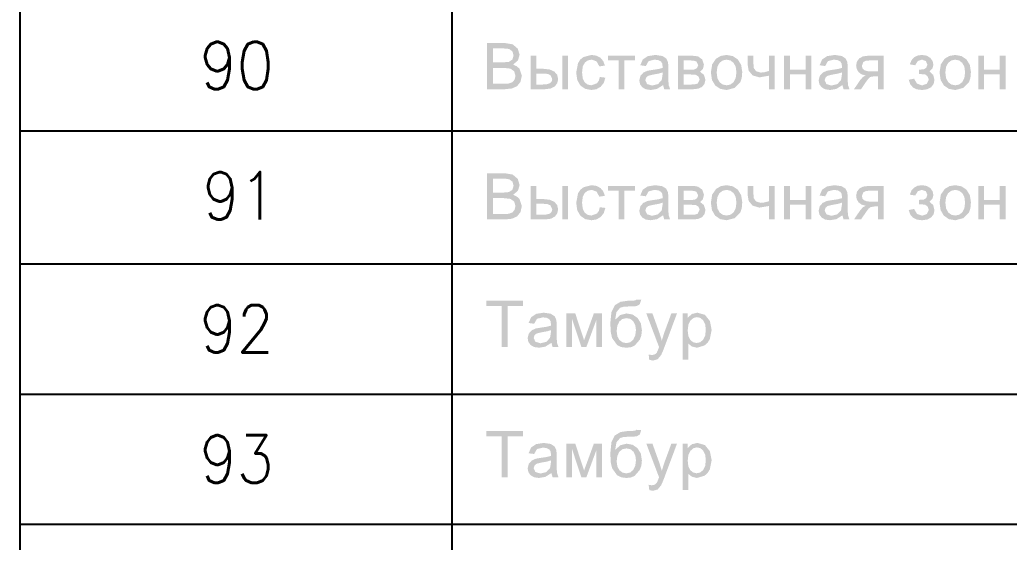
# Model space of a CAD drawing. Header units: millimetres. Extents: x 0 to 420, y 0 to 297.
# Drawn here: x 28.91 to 44.04, y 50.36 to 58.34 of the extents above; entities that cross this region are included whole.
import ezdxf

# ---------------------------------------------------------------- set-up
doc = ezdxf.new("R2010")
doc.units = ezdxf.units.MM
doc.layers.get('0').update_dxf_attribs({"linetype": 'CONTINUOUS'})
doc.styles.get("Standard").update_dxf_attribs({"font": 'STANDARD'})

msp = doc.modelspace()

# ---------------------------------------------------------------- hatches: boundary and pattern name
at = {"true_color": 0x0000fb}
h = msp.add_hatch(color=0, dxfattribs=at)
h.paths.add_polyline_path([(36.055543, 57.277), (36.055543, 57.984209), (36.321228, 57.984209), (36.450764, 57.962712), (36.527383, 57.896566), (36.555495, 57.803411), (36.53069, 57.717421), (36.456276, 57.65348), (36.513051, 57.627435), (36.554944, 57.588988), (36.58967, 57.482052), (36.568724, 57.389448), (36.51691, 57.323853), (36.439188, 57.288576), (36.325087, 57.277)], flags=0)
h.paths.add_polyline_path([(36.149249, 57.687104), (36.301936, 57.687104), (36.391233, 57.695372), (36.445252, 57.730099), (36.463442, 57.792386), (36.446354, 57.854122), (36.397847, 57.890503), (36.355266, 57.897944), (36.29036, 57.900424), (36.149249, 57.900424)], flags=0)
h.paths.add_polyline_path([(36.149249, 57.360234), (36.325087, 57.360234), (36.389028, 57.364092), (36.443047, 57.382833), (36.478325, 57.422521), (36.492656, 57.482052), (36.472261, 57.550954), (36.416037, 57.591744), (36.31296, 57.603319), (36.149249, 57.603319)], flags=0)
h = msp.add_hatch(color=0, dxfattribs=at)
h.paths.add_polyline_path([(37.209582, 57.789079), (37.296123, 57.789079), (37.296123, 57.277), (37.209582, 57.277)], flags=0)
h.paths.add_polyline_path([(36.723962, 57.789079), (36.810502, 57.789079), (36.810502, 57.588988), (36.920746, 57.588988), (37.01583, 57.578377), (37.08611, 57.547095), (37.129794, 57.497624), (37.144539, 57.432443), (37.132274, 57.372567), (37.096032, 57.3222), (37.03278, 57.288231), (36.940589, 57.277), (36.723962, 57.277)], flags=0)
h.paths.add_polyline_path([(36.810502, 57.348658), (36.902004, 57.348658), (36.972284, 57.353619), (37.019413, 57.368502), (37.045734, 57.394409), (37.054691, 57.431891), (37.028233, 57.490872), (36.986409, 57.510715), (36.91358, 57.51733), (36.810502, 57.51733)], flags=0)
for points in [[(37.782222, 57.464413), (37.867109, 57.453389), (37.842236, 57.374496), (37.795451, 57.315034), (37.731303, 57.277827), (37.65434, 57.265424), (37.559186, 57.282443), (37.485117, 57.333775), (37.437023, 57.417353), (37.421176, 57.53111), (37.448737, 57.67608), (37.483394, 57.730306), (37.532521, 57.769235), (37.654891, 57.800655), (37.730408, 57.789975), (37.791041, 57.758211), (37.834519, 57.707292), (37.859392, 57.638597), (37.774505, 57.625919), (37.732061, 57.703089), (37.658199, 57.729548), (37.598529, 57.717628), (37.551263, 57.682143), (37.520533, 57.621441), (37.510473, 57.533866), (37.520119, 57.444156), (37.549609, 57.383385), (37.595222, 57.348658), (37.653238, 57.337082), (37.738676, 57.367951), (37.766443, 57.407707)], [(37.905564, 57.789079), (38.321731, 57.789079), (38.321731, 57.717421), (38.156918, 57.717421), (38.156918, 57.277), (38.070928, 57.277), (38.070928, 57.717421), (37.905564, 57.717421)], [(40.041543, 57.789079), (40.128635, 57.789079), (40.128635, 57.692065), (40.135801, 57.601115), (40.17163, 57.552056), (40.243288, 57.53111), (40.299512, 57.537449), (40.370619, 57.557017), (40.370619, 57.789079), (40.457711, 57.789079), (40.457711, 57.277), (40.370619, 57.277), (40.370619, 57.483706), (40.221239, 57.45835), (40.118162, 57.488115), (40.057528, 57.560325), (40.041543, 57.655134)], [(40.600048, 57.789079), (40.68714, 57.789079), (40.68714, 57.57631), (40.92747, 57.57631), (40.92747, 57.789079), (41.014562, 57.789079), (41.014562, 57.277), (40.92747, 57.277), (40.92747, 57.504101), (40.68714, 57.504101), (40.68714, 57.277), (40.600048, 57.277)], [(42.65949, 57.50851), (42.65949, 57.57631), (42.734455, 57.58072), (42.771937, 57.603871), (42.790128, 57.652378), (42.766425, 57.708602), (42.706343, 57.729548), (42.643849, 57.707775), (42.603266, 57.643007), (42.521135, 57.656787), (42.547059, 57.719729), (42.586729, 57.764688), (42.640042, 57.791663), (42.706894, 57.800655), (42.779999, 57.789492), (42.835327, 57.756006), (42.870329, 57.706879), (42.882181, 57.64907), (42.866953, 57.592571), (42.821547, 57.5493), (42.879424, 57.496384), (42.898717, 57.420316), (42.886039, 57.357753), (42.848556, 57.308419), (42.788198, 57.276173), (42.707997, 57.265424), (42.629638, 57.275148), (42.569779, 57.304354), (42.528318, 57.353094), (42.505149, 57.421418), (42.586729, 57.438506), (42.631378, 57.362438), (42.70965, 57.335429), (42.782411, 57.360234), (42.811625, 57.423623), (42.793435, 57.475437), (42.754299, 57.503549), (42.679333, 57.509062)], [(43.57019, 57.789079), (43.657282, 57.789079), (43.657282, 57.57631), (43.897612, 57.57631), (43.897612, 57.789079), (43.984704, 57.789079), (43.984704, 57.277), (43.897612, 57.277), (43.897612, 57.504101), (43.657282, 57.504101), (43.657282, 57.277), (43.57019, 57.277)], [(37.782222, 55.474747), (37.867109, 55.463722), (37.842236, 55.38483), (37.795451, 55.325367), (37.731303, 55.28816), (37.65434, 55.275758), (37.559186, 55.292777), (37.485117, 55.344109), (37.437023, 55.427687), (37.421176, 55.541444), (37.448737, 55.686413), (37.483394, 55.740639), (37.532521, 55.779569), (37.654891, 55.810988), (37.730408, 55.800308), (37.791041, 55.768544), (37.834519, 55.717626), (37.859392, 55.648931), (37.774505, 55.636253), (37.732061, 55.713423), (37.658199, 55.739881), (37.598529, 55.727961), (37.551263, 55.692477), (37.520533, 55.631774), (37.510473, 55.5442), (37.520119, 55.454489), (37.549609, 55.393718), (37.595222, 55.358991), (37.653238, 55.347416), (37.738676, 55.378284), (37.766443, 55.41804)], [(37.905564, 55.799412), (38.321731, 55.799412), (38.321731, 55.727754), (38.156918, 55.727754), (38.156918, 55.287333), (38.070928, 55.287333), (38.070928, 55.727754), (37.905564, 55.727754)], [(40.041543, 55.799412), (40.128635, 55.799412), (40.128635, 55.702398), (40.135801, 55.611448), (40.17163, 55.56239), (40.243288, 55.541444), (40.299512, 55.547783), (40.370619, 55.567351), (40.370619, 55.799412), (40.457711, 55.799412), (40.457711, 55.287333), (40.370619, 55.287333), (40.370619, 55.494039), (40.221239, 55.468683), (40.118162, 55.498449), (40.057528, 55.570658), (40.041543, 55.665467)], [(40.600048, 55.799412), (40.68714, 55.799412), (40.68714, 55.586643), (40.92747, 55.586643), (40.92747, 55.799412), (41.014562, 55.799412), (41.014562, 55.287333), (40.92747, 55.287333), (40.92747, 55.514434), (40.68714, 55.514434), (40.68714, 55.287333), (40.600048, 55.287333)], [(42.65949, 55.518844), (42.65949, 55.586643), (42.734455, 55.591053), (42.771937, 55.614204), (42.790128, 55.662711), (42.766425, 55.718935), (42.706343, 55.739881), (42.643849, 55.718108), (42.603266, 55.65334), (42.521135, 55.667121), (42.547059, 55.730063), (42.586729, 55.775021), (42.640042, 55.801996), (42.706894, 55.810988), (42.779999, 55.799826), (42.835327, 55.766339), (42.870329, 55.717212), (42.882181, 55.659404), (42.866953, 55.602904), (42.821547, 55.559634), (42.879424, 55.506717), (42.898717, 55.430649), (42.886039, 55.368086), (42.848556, 55.318753), (42.788198, 55.286507), (42.707997, 55.275758), (42.629638, 55.285482), (42.569779, 55.314687), (42.528318, 55.363427), (42.505149, 55.431752), (42.586729, 55.448839), (42.631378, 55.372772), (42.70965, 55.345762), (42.782411, 55.370567), (42.811625, 55.433957), (42.793435, 55.485771), (42.754299, 55.513883), (42.679333, 55.519395)], [(43.57019, 55.799412), (43.657282, 55.799412), (43.657282, 55.586643), (43.897612, 55.586643), (43.897612, 55.799412), (43.984704, 55.799412), (43.984704, 55.287333), (43.897612, 55.287333), (43.897612, 55.514434), (43.657282, 55.514434), (43.657282, 55.287333), (43.57019, 55.287333)], [(36.281982, 53.34), (36.281982, 53.963424), (36.048818, 53.963424), (36.048818, 54.047209), (36.609404, 54.047209), (36.609404, 53.963424), (36.375137, 53.963424), (36.375137, 53.34)], [(37.271629, 53.852079), (37.406677, 53.852079), (37.541173, 53.442526), (37.690553, 53.852079), (37.815678, 53.852079), (37.815678, 53.34), (37.728586, 53.34), (37.728586, 53.752309), (37.577002, 53.34), (37.499281, 53.34), (37.356516, 53.772153), (37.356516, 53.34), (37.271629, 53.34)], [(38.538076, 53.142665), (38.528706, 53.224245), (38.578315, 53.216528), (38.624066, 53.22645), (38.652729, 53.252908), (38.663547, 53.275921), (38.679739, 53.317951), (38.687456, 53.338898), (38.492877, 53.852079), (38.586583, 53.852079), (38.692968, 53.555525), (38.729899, 53.437014), (38.765728, 53.553872), (38.87542, 53.852079), (38.961961, 53.852079), (38.767382, 53.331181), (38.739339, 53.260005), (38.718324, 53.214874), (38.665407, 53.152036), (38.5943, 53.132192)], [(36.281982, 51.350333), (36.281982, 51.973758), (36.048818, 51.973758), (36.048818, 52.057543), (36.609404, 52.057543), (36.609404, 51.973758), (36.375137, 51.973758), (36.375137, 51.350333)], [(37.271629, 51.862412), (37.406677, 51.862412), (37.541173, 51.452859), (37.690553, 51.862412), (37.815678, 51.862412), (37.815678, 51.350333), (37.728586, 51.350333), (37.728586, 51.762642), (37.577002, 51.350333), (37.499281, 51.350333), (37.356516, 51.782486), (37.356516, 51.350333), (37.271629, 51.350333)], [(38.538076, 51.152998), (38.528706, 51.234578), (38.578315, 51.226861), (38.624066, 51.236783), (38.652729, 51.263241), (38.663547, 51.286255), (38.679739, 51.328285), (38.687456, 51.349231), (38.492877, 51.862412), (38.586583, 51.862412), (38.692968, 51.565859), (38.729899, 51.447347), (38.765728, 51.564205), (38.87542, 51.862412), (38.961961, 51.862412), (38.767382, 51.341514), (38.739339, 51.270338), (38.718324, 51.225207), (38.665407, 51.162369), (38.5943, 51.142525)]]:
    msp.add_hatch(color=0, dxfattribs=at).paths.add_polyline_path(points, flags=0)
h = msp.add_hatch(color=0, dxfattribs=at)
h.paths.add_polyline_path([(38.749386, 57.34039), (38.65623, 57.281961), (38.560319, 57.265424), (38.485629, 57.27576), (38.430783, 57.306766), (38.396814, 57.353619), (38.385583, 57.412048), (38.402671, 57.480398), (38.44732, 57.530559), (38.510158, 57.559222), (38.587328, 57.572451), (38.678141, 57.585681), (38.741669, 57.602217), (38.74222, 57.624817), (38.736087, 57.669948), (38.717966, 57.699782), (38.676212, 57.721624), (38.618748, 57.728997), (38.528348, 57.707499), (38.485353, 57.631431), (38.400466, 57.643007), (38.4385, 57.731201), (38.515119, 57.782464), (38.631425, 57.800655), (38.73781, 57.78522), (38.798444, 57.746084), (38.825453, 57.687655), (38.829863, 57.607178), (38.829863, 57.491423), (38.831172, 57.392686), (38.835375, 57.338185), (38.857424, 57.277), (38.766473, 57.277)], flags=0)
h.paths.add_polyline_path([(38.741669, 57.533866), (38.68262, 57.515952), (38.600006, 57.501345), (38.52449, 57.483706), (38.490314, 57.455594), (38.478188, 57.414253), (38.504095, 57.356375), (38.581265, 57.333224), (38.670562, 57.355273), (38.727888, 57.415355), (38.741669, 57.502447)], flags=0)
h = msp.add_hatch(color=0, dxfattribs=at)
h.paths.add_polyline_path([(38.976667, 57.789079), (39.176759, 57.789079), (39.240906, 57.78591), (39.28645, 57.776952), (39.348187, 57.731753), (39.374094, 57.65348), (39.35866, 57.588988), (39.31346, 57.543788), (39.372991, 57.498589), (39.397245, 57.420316), (39.381604, 57.356788), (39.344879, 57.312278), (39.287002, 57.285751), (39.207627, 57.277), (38.976667, 57.277)], flags=0)
h.paths.add_polyline_path([(39.063759, 57.573554), (39.156364, 57.573554), (39.23188, 57.579066), (39.269363, 57.602768), (39.285899, 57.645212), (39.257236, 57.701436), (39.218306, 57.713356), (39.15912, 57.717421), (39.063759, 57.717421)], flags=0)
h.paths.add_polyline_path([(39.063759, 57.348658), (39.177861, 57.348658), (39.239942, 57.352861), (39.279285, 57.365746), (39.307948, 57.424726), (39.291963, 57.469925), (39.250621, 57.496935), (39.16849, 57.502447), (39.063759, 57.502447)], flags=0)
h = msp.add_hatch(color=0, dxfattribs=at)
h.paths.add_polyline_path([(39.480225, 57.533315), (39.499793, 57.656994), (39.559049, 57.743879), (39.632291, 57.786323), (39.720004, 57.800655), (39.815984, 57.783291), (39.892534, 57.731201), (39.942901, 57.648864), (39.959782, 57.540481), (39.952341, 57.451735), (39.930017, 57.384487), (39.844027, 57.296844), (39.720004, 57.265424), (39.622852, 57.282512), (39.546371, 57.334326), (39.496761, 57.418318)], flags=0)
h.paths.add_polyline_path([(39.568971, 57.533315), (39.579719, 57.446843), (39.611965, 57.385589), (39.660403, 57.34914), (39.720004, 57.337082), (39.779121, 57.349209), (39.827491, 57.386141), (39.859737, 57.448083), (39.870485, 57.536071), (39.859737, 57.619167), (39.827491, 57.679938), (39.779121, 57.716663), (39.720004, 57.728997), (39.660403, 57.716663), (39.611965, 57.679938), (39.579719, 57.618822)], flags=0)
h = msp.add_hatch(color=0, dxfattribs=at)
h.paths.add_polyline_path([(41.491365, 57.34039), (41.39821, 57.281961), (41.302298, 57.265424), (41.227608, 57.27576), (41.172763, 57.306766), (41.138794, 57.353619), (41.127563, 57.412048), (41.144651, 57.480398), (41.189299, 57.530559), (41.252138, 57.559222), (41.329308, 57.572451), (41.42012, 57.585681), (41.483648, 57.602217), (41.484199, 57.624817), (41.478067, 57.669948), (41.459946, 57.699782), (41.418191, 57.721624), (41.360727, 57.728997), (41.270328, 57.707499), (41.227333, 57.631431), (41.142446, 57.643007), (41.18048, 57.731201), (41.257099, 57.782464), (41.373405, 57.800655), (41.479789, 57.78522), (41.540423, 57.746084), (41.567433, 57.687655), (41.571842, 57.607178), (41.571842, 57.491423), (41.573152, 57.392686), (41.577355, 57.338185), (41.599403, 57.277), (41.508453, 57.277)], flags=0)
h.paths.add_polyline_path([(41.483648, 57.533866), (41.424599, 57.515952), (41.341986, 57.501345), (41.266469, 57.483706), (41.232294, 57.455594), (41.220167, 57.414253), (41.246074, 57.356375), (41.323244, 57.333224), (41.412541, 57.355273), (41.469868, 57.415355), (41.483648, 57.502447)], flags=0)
h = msp.add_hatch(color=0, dxfattribs=at)
h.paths.add_polyline_path([(42.121585, 57.789079), (42.121585, 57.277), (42.035044, 57.277), (42.035044, 57.47654), (41.984884, 57.47654), (41.916533, 57.464413), (41.889179, 57.439677), (41.85149, 57.388897), (41.775422, 57.277), (41.667935, 57.277), (41.761642, 57.414804), (41.804361, 57.464275), (41.84708, 57.486462), (41.782243, 57.504721), (41.736837, 57.53993), (41.709827, 57.586507), (41.701008, 57.6397), (41.712652, 57.69992), (41.747861, 57.747738), (41.805188, 57.778744), (41.884011, 57.789079)], flags=0)
h.paths.add_polyline_path([(42.035044, 57.717421), (41.911572, 57.717421), (41.847562, 57.711289), (41.811251, 57.693168), (41.789202, 57.636944), (41.797471, 57.597118), (41.822275, 57.569695), (41.867888, 57.553572), (41.939133, 57.548198), (42.035044, 57.548198)], flags=0)
h = msp.add_hatch(color=0, dxfattribs=at)
h.paths.add_polyline_path([(42.97635, 57.533315), (42.995918, 57.656994), (43.055173, 57.743879), (43.128416, 57.786323), (43.216128, 57.800655), (43.312109, 57.783291), (43.388659, 57.731201), (43.439026, 57.648864), (43.455907, 57.540481), (43.448466, 57.451735), (43.426141, 57.384487), (43.340152, 57.296844), (43.216128, 57.265424), (43.118977, 57.282512), (43.042495, 57.334326), (42.992886, 57.418318)], flags=0)
h.paths.add_polyline_path([(43.065095, 57.533315), (43.075844, 57.446843), (43.10809, 57.385589), (43.156528, 57.34914), (43.216128, 57.337082), (43.275246, 57.349209), (43.323615, 57.386141), (43.355861, 57.448083), (43.36661, 57.536071), (43.355861, 57.619167), (43.323615, 57.679938), (43.275246, 57.716663), (43.216128, 57.728997), (43.156528, 57.716663), (43.10809, 57.679938), (43.075844, 57.618822)], flags=0)
h = msp.add_hatch(color=0, dxfattribs=at)
h.paths.add_polyline_path([(36.055543, 55.287333), (36.055543, 55.994543), (36.321228, 55.994543), (36.450764, 55.973045), (36.527383, 55.906899), (36.555495, 55.813744), (36.53069, 55.727754), (36.456276, 55.663813), (36.513051, 55.637768), (36.554944, 55.599321), (36.58967, 55.492385), (36.568724, 55.399781), (36.51691, 55.334187), (36.439188, 55.298909), (36.325087, 55.287333)], flags=0)
h.paths.add_polyline_path([(36.149249, 55.697437), (36.301936, 55.697437), (36.391233, 55.705706), (36.445252, 55.740432), (36.463442, 55.80272), (36.446354, 55.864456), (36.397847, 55.900836), (36.355266, 55.908277), (36.29036, 55.910758), (36.149249, 55.910758)], flags=0)
h.paths.add_polyline_path([(36.149249, 55.370567), (36.325087, 55.370567), (36.389028, 55.374425), (36.443047, 55.393167), (36.478325, 55.432854), (36.492656, 55.492385), (36.472261, 55.561287), (36.416037, 55.602077), (36.31296, 55.613653), (36.149249, 55.613653)], flags=0)
h = msp.add_hatch(color=0, dxfattribs=at)
h.paths.add_polyline_path([(37.209582, 55.799412), (37.296123, 55.799412), (37.296123, 55.287333), (37.209582, 55.287333)], flags=0)
h.paths.add_polyline_path([(36.723962, 55.799412), (36.810502, 55.799412), (36.810502, 55.599321), (36.920746, 55.599321), (37.01583, 55.58871), (37.08611, 55.557429), (37.129794, 55.507957), (37.144539, 55.442776), (37.132274, 55.3829), (37.096032, 55.332533), (37.03278, 55.298564), (36.940589, 55.287333), (36.723962, 55.287333)], flags=0)
h.paths.add_polyline_path([(36.810502, 55.358991), (36.902004, 55.358991), (36.972284, 55.363952), (37.019413, 55.378835), (37.045734, 55.404742), (37.054691, 55.442225), (37.028233, 55.501205), (36.986409, 55.521049), (36.91358, 55.527663), (36.810502, 55.527663)], flags=0)
h = msp.add_hatch(color=0, dxfattribs=at)
h.paths.add_polyline_path([(38.749386, 55.350723), (38.65623, 55.292294), (38.560319, 55.275758), (38.485629, 55.286093), (38.430783, 55.317099), (38.396814, 55.363952), (38.385583, 55.422381), (38.402671, 55.490732), (38.44732, 55.540892), (38.510158, 55.569556), (38.587328, 55.582785), (38.678141, 55.596014), (38.741669, 55.61255), (38.74222, 55.63515), (38.736087, 55.680281), (38.717966, 55.710115), (38.676212, 55.731957), (38.618748, 55.73933), (38.528348, 55.717832), (38.485353, 55.641765), (38.400466, 55.65334), (38.4385, 55.741535), (38.515119, 55.792798), (38.631425, 55.810988), (38.73781, 55.795554), (38.798444, 55.756418), (38.825453, 55.697989), (38.829863, 55.617511), (38.829863, 55.501756), (38.831172, 55.40302), (38.835375, 55.348518), (38.857424, 55.287333), (38.766473, 55.287333)], flags=0)
h.paths.add_polyline_path([(38.741669, 55.5442), (38.68262, 55.526285), (38.600006, 55.511678), (38.52449, 55.494039), (38.490314, 55.465927), (38.478188, 55.424586), (38.504095, 55.366708), (38.581265, 55.343557), (38.670562, 55.365606), (38.727888, 55.425688), (38.741669, 55.51278)], flags=0)
h = msp.add_hatch(color=0, dxfattribs=at)
h.paths.add_polyline_path([(38.976667, 55.799412), (39.176759, 55.799412), (39.240906, 55.796243), (39.28645, 55.787286), (39.348187, 55.742086), (39.374094, 55.663813), (39.35866, 55.599321), (39.31346, 55.554122), (39.372991, 55.508922), (39.397245, 55.430649), (39.381604, 55.367122), (39.344879, 55.322611), (39.287002, 55.296084), (39.207627, 55.287333), (38.976667, 55.287333)], flags=0)
h.paths.add_polyline_path([(39.063759, 55.583887), (39.156364, 55.583887), (39.23188, 55.589399), (39.269363, 55.613102), (39.285899, 55.655545), (39.257236, 55.711769), (39.218306, 55.723689), (39.15912, 55.727754), (39.063759, 55.727754)], flags=0)
h.paths.add_polyline_path([(39.063759, 55.358991), (39.177861, 55.358991), (39.239942, 55.363194), (39.279285, 55.376079), (39.307948, 55.435059), (39.291963, 55.480259), (39.250621, 55.507268), (39.16849, 55.51278), (39.063759, 55.51278)], flags=0)
h = msp.add_hatch(color=0, dxfattribs=at)
h.paths.add_polyline_path([(39.480225, 55.543648), (39.499793, 55.667327), (39.559049, 55.754213), (39.632291, 55.796656), (39.720004, 55.810988), (39.815984, 55.793625), (39.892534, 55.741535), (39.942901, 55.659197), (39.959782, 55.550814), (39.952341, 55.462069), (39.930017, 55.39482), (39.844027, 55.307177), (39.720004, 55.275758), (39.622852, 55.292845), (39.546371, 55.34466), (39.496761, 55.428651)], flags=0)
h.paths.add_polyline_path([(39.568971, 55.543648), (39.579719, 55.457177), (39.611965, 55.395923), (39.660403, 55.359474), (39.720004, 55.347416), (39.779121, 55.359543), (39.827491, 55.396474), (39.859737, 55.458417), (39.870485, 55.546405), (39.859737, 55.6295), (39.827491, 55.690272), (39.779121, 55.726996), (39.720004, 55.73933), (39.660403, 55.726996), (39.611965, 55.690272), (39.579719, 55.629156)], flags=0)
h = msp.add_hatch(color=0, dxfattribs=at)
h.paths.add_polyline_path([(41.491365, 55.350723), (41.39821, 55.292294), (41.302298, 55.275758), (41.227608, 55.286093), (41.172763, 55.317099), (41.138794, 55.363952), (41.127563, 55.422381), (41.144651, 55.490732), (41.189299, 55.540892), (41.252138, 55.569556), (41.329308, 55.582785), (41.42012, 55.596014), (41.483648, 55.61255), (41.484199, 55.63515), (41.478067, 55.680281), (41.459946, 55.710115), (41.418191, 55.731957), (41.360727, 55.73933), (41.270328, 55.717832), (41.227333, 55.641765), (41.142446, 55.65334), (41.18048, 55.741535), (41.257099, 55.792798), (41.373405, 55.810988), (41.479789, 55.795554), (41.540423, 55.756418), (41.567433, 55.697989), (41.571842, 55.617511), (41.571842, 55.501756), (41.573152, 55.40302), (41.577355, 55.348518), (41.599403, 55.287333), (41.508453, 55.287333)], flags=0)
h.paths.add_polyline_path([(41.483648, 55.5442), (41.424599, 55.526285), (41.341986, 55.511678), (41.266469, 55.494039), (41.232294, 55.465927), (41.220167, 55.424586), (41.246074, 55.366708), (41.323244, 55.343557), (41.412541, 55.365606), (41.469868, 55.425688), (41.483648, 55.51278)], flags=0)
h = msp.add_hatch(color=0, dxfattribs=at)
h.paths.add_polyline_path([(42.121585, 55.799412), (42.121585, 55.287333), (42.035044, 55.287333), (42.035044, 55.486873), (41.984884, 55.486873), (41.916533, 55.474747), (41.889179, 55.450011), (41.85149, 55.39923), (41.775422, 55.287333), (41.667935, 55.287333), (41.761642, 55.425137), (41.804361, 55.474609), (41.84708, 55.496795), (41.782243, 55.515054), (41.736837, 55.550263), (41.709827, 55.596841), (41.701008, 55.650033), (41.712652, 55.710253), (41.747861, 55.758071), (41.805188, 55.789077), (41.884011, 55.799412)], flags=0)
h.paths.add_polyline_path([(42.035044, 55.727754), (41.911572, 55.727754), (41.847562, 55.721622), (41.811251, 55.703501), (41.789202, 55.647277), (41.797471, 55.607452), (41.822275, 55.580029), (41.867888, 55.563906), (41.939133, 55.558531), (42.035044, 55.558531)], flags=0)
h = msp.add_hatch(color=0, dxfattribs=at)
h.paths.add_polyline_path([(42.97635, 55.543648), (42.995918, 55.667327), (43.055173, 55.754213), (43.128416, 55.796656), (43.216128, 55.810988), (43.312109, 55.793625), (43.388659, 55.741535), (43.439026, 55.659197), (43.455907, 55.550814), (43.448466, 55.462069), (43.426141, 55.39482), (43.340152, 55.307177), (43.216128, 55.275758), (43.118977, 55.292845), (43.042495, 55.34466), (42.992886, 55.428651)], flags=0)
h.paths.add_polyline_path([(43.065095, 55.543648), (43.075844, 55.457177), (43.10809, 55.395923), (43.156528, 55.359474), (43.216128, 55.347416), (43.275246, 55.359543), (43.323615, 55.396474), (43.355861, 55.458417), (43.36661, 55.546405), (43.355861, 55.6295), (43.323615, 55.690272), (43.275246, 55.726996), (43.216128, 55.73933), (43.156528, 55.726996), (43.10809, 55.690272), (43.075844, 55.629156)], flags=0)
h = msp.add_hatch(color=0, dxfattribs=at)
h.paths.add_polyline_path([(38.338831, 54.063746), (38.41545, 54.063194), (38.392299, 53.990985), (38.3471, 53.965078), (38.306034, 53.960875), (38.23851, 53.959566), (38.148042, 53.954261), (38.091887, 53.93862), (38.035663, 53.871923), (38.01637, 53.755065), (38.092989, 53.827826), (38.192208, 53.852079), (38.284399, 53.834716), (38.359226, 53.782626), (38.408836, 53.701184), (38.425372, 53.595764), (38.416828, 53.513908), (38.391748, 53.448589), (38.312924, 53.359844), (38.258767, 53.336279), (38.188901, 53.328424), (38.107459, 53.33876), (38.046687, 53.369766), (37.969517, 53.476701), (37.949191, 53.566067), (37.942508, 53.703802), (37.959526, 53.87337), (38.010858, 53.977205), (38.098088, 54.030053), (38.222525, 54.04776), (38.291978, 54.048312), (38.323397, 54.050516)], flags=0)
h.paths.add_polyline_path([(38.334422, 53.597969), (38.324913, 53.670591), (38.296388, 53.729158), (38.250844, 53.767605), (38.190003, 53.780421), (38.125856, 53.766847), (38.078658, 53.726402), (38.049168, 53.663081), (38.039521, 53.581984), (38.05027, 53.503091), (38.082516, 53.445282), (38.130817, 53.410073), (38.189452, 53.398429), (38.247812, 53.412071), (38.294183, 53.452999), (38.324224, 53.516596)], flags=0)
h = msp.add_hatch(color=0, dxfattribs=at)
h.paths.add_polyline_path([(37.042142, 53.40339), (36.948987, 53.344961), (36.853075, 53.328424), (36.778386, 53.33876), (36.72354, 53.369766), (36.689571, 53.416619), (36.67834, 53.475048), (36.695428, 53.543398), (36.740076, 53.593559), (36.802915, 53.622222), (36.880085, 53.635451), (36.970898, 53.648681), (37.034425, 53.665217), (37.034976, 53.687817), (37.028844, 53.732948), (37.010723, 53.762782), (36.968968, 53.784624), (36.911504, 53.791997), (36.821105, 53.770499), (36.77811, 53.694431), (36.693223, 53.706007), (36.731257, 53.794201), (36.807876, 53.845464), (36.924182, 53.863655), (37.030567, 53.84822), (37.0912, 53.809084), (37.11821, 53.750655), (37.12262, 53.670178), (37.12262, 53.554423), (37.123929, 53.455686), (37.128132, 53.401185), (37.15018, 53.34), (37.05923, 53.34)], flags=0)
h.paths.add_polyline_path([(37.034425, 53.596866), (36.975376, 53.578952), (36.892763, 53.564345), (36.817246, 53.546706), (36.783071, 53.518594), (36.770944, 53.477253), (36.796851, 53.419375), (36.874022, 53.396224), (36.963318, 53.418273), (37.020645, 53.478355), (37.034425, 53.565447)], flags=0)
h = msp.add_hatch(color=0, dxfattribs=at)
h.paths.add_polyline_path([(39.046717, 53.143767), (39.046717, 53.852079), (39.126092, 53.852079), (39.126092, 53.785933), (39.188931, 53.843811), (39.274369, 53.863655), (39.390124, 53.83003), (39.465641, 53.73467), (39.491548, 53.600174), (39.463436, 53.458511), (39.428778, 53.402839), (39.381305, 53.362049), (39.268306, 53.328424), (39.190033, 53.346615), (39.133809, 53.392917), (39.133809, 53.143767)], flags=0)
h.paths.add_polyline_path([(39.125541, 53.593008), (39.135463, 53.506949), (39.165229, 53.446936), (39.209395, 53.411727), (39.262243, 53.400082), (39.315986, 53.41214), (39.361461, 53.448589), (39.392467, 53.511015), (39.402802, 53.600725), (39.392605, 53.685956), (39.362564, 53.746797), (39.31826, 53.783522), (39.266101, 53.795855), (39.213942, 53.782764), (39.167985, 53.744041), (39.136014, 53.680307)], flags=0)
h = msp.add_hatch(color=0, dxfattribs=at)
h.paths.add_polyline_path([(38.338831, 52.074079), (38.41545, 52.073528), (38.392299, 52.001319), (38.3471, 51.975411), (38.306034, 51.971208), (38.23851, 51.969899), (38.148042, 51.964594), (38.091887, 51.948953), (38.035663, 51.882256), (38.01637, 51.765398), (38.092989, 51.838159), (38.192208, 51.862412), (38.284399, 51.845049), (38.359226, 51.792959), (38.408836, 51.711517), (38.425372, 51.606097), (38.416828, 51.524242), (38.391748, 51.458923), (38.312924, 51.370177), (38.258767, 51.346613), (38.188901, 51.338758), (38.107459, 51.349093), (38.046687, 51.380099), (37.969517, 51.487035), (37.949191, 51.5764), (37.942508, 51.714135), (37.959526, 51.883703), (38.010858, 51.987538), (38.098088, 52.040386), (38.222525, 52.058094), (38.291978, 52.058645), (38.323397, 52.06085)], flags=0)
h.paths.add_polyline_path([(38.334422, 51.608302), (38.324913, 51.680925), (38.296388, 51.739491), (38.250844, 51.777939), (38.190003, 51.790754), (38.125856, 51.777181), (38.078658, 51.736735), (38.049168, 51.673414), (38.039521, 51.592317), (38.05027, 51.513424), (38.082516, 51.455615), (38.130817, 51.420407), (38.189452, 51.408762), (38.247812, 51.422405), (38.294183, 51.463332), (38.324224, 51.526929)], flags=0)
h = msp.add_hatch(color=0, dxfattribs=at)
h.paths.add_polyline_path([(37.042142, 51.413723), (36.948987, 51.355294), (36.853075, 51.338758), (36.778386, 51.349093), (36.72354, 51.380099), (36.689571, 51.426952), (36.67834, 51.485381), (36.695428, 51.553732), (36.740076, 51.603892), (36.802915, 51.632556), (36.880085, 51.645785), (36.970898, 51.659014), (37.034425, 51.67555), (37.034976, 51.69815), (37.028844, 51.743281), (37.010723, 51.773115), (36.968968, 51.794957), (36.911504, 51.80233), (36.821105, 51.780832), (36.77811, 51.704765), (36.693223, 51.71634), (36.731257, 51.804535), (36.807876, 51.855798), (36.924182, 51.873988), (37.030567, 51.858554), (37.0912, 51.819418), (37.11821, 51.760989), (37.12262, 51.680511), (37.12262, 51.564756), (37.123929, 51.46602), (37.128132, 51.411518), (37.15018, 51.350333), (37.05923, 51.350333)], flags=0)
h.paths.add_polyline_path([(37.034425, 51.6072), (36.975376, 51.589285), (36.892763, 51.574678), (36.817246, 51.557039), (36.783071, 51.528927), (36.770944, 51.487586), (36.796851, 51.429708), (36.874022, 51.406557), (36.963318, 51.428606), (37.020645, 51.488688), (37.034425, 51.57578)], flags=0)
h = msp.add_hatch(color=0, dxfattribs=at)
h.paths.add_polyline_path([(39.046717, 51.154101), (39.046717, 51.862412), (39.126092, 51.862412), (39.126092, 51.796266), (39.188931, 51.854144), (39.274369, 51.873988), (39.390124, 51.840364), (39.465641, 51.745003), (39.491548, 51.610507), (39.463436, 51.468845), (39.428778, 51.413172), (39.381305, 51.372382), (39.268306, 51.338758), (39.190033, 51.356948), (39.133809, 51.40325), (39.133809, 51.154101)], flags=0)
h.paths.add_polyline_path([(39.125541, 51.603341), (39.135463, 51.517283), (39.165229, 51.457269), (39.209395, 51.42206), (39.262243, 51.410416), (39.315986, 51.422474), (39.361461, 51.458923), (39.392467, 51.521348), (39.402802, 51.611058), (39.392605, 51.69629), (39.362564, 51.75713), (39.31826, 51.793855), (39.266101, 51.806188), (39.213942, 51.793097), (39.167985, 51.754374), (39.136014, 51.69064)], flags=0)

# ---------------------------------------------------------------- linework, layer by layer
at = {"color": 0, "true_color": 0x000007}
for points in [[(28.913667, 241.3), (28.913667, 34.586333)], [(35.517667, 241.3), (35.517667, 34.586333)], [(28.913667, 56.642), (77.681667, 56.642)], [(28.913667, 54.61), (77.681667, 54.61)], [(28.913667, 52.620333), (77.681667, 52.620333)], [(28.913667, 50.630667), (77.681667, 50.630667)]]:
    msp.add_lwpolyline(points, dxfattribs=at)

# ---------------------------------------------------------------- texts
at = {"color": 0, "true_color": 0x0000fb, "char_height": 0.724708, "attachment_point": 1}
for s, insert, width in [('90', (31.665332, 58.001712), 0.88575423), ('91', (31.707666, 56.012048), 0.72470802), ('92', (31.665332, 53.980045), 0.88575423), ('93', (31.665332, 51.990382), 0.88575423)]:
    msp.add_mtext(s, dxfattribs=dict(at, insert=insert, width=width))

doc.saveas('drawing.dxf')
